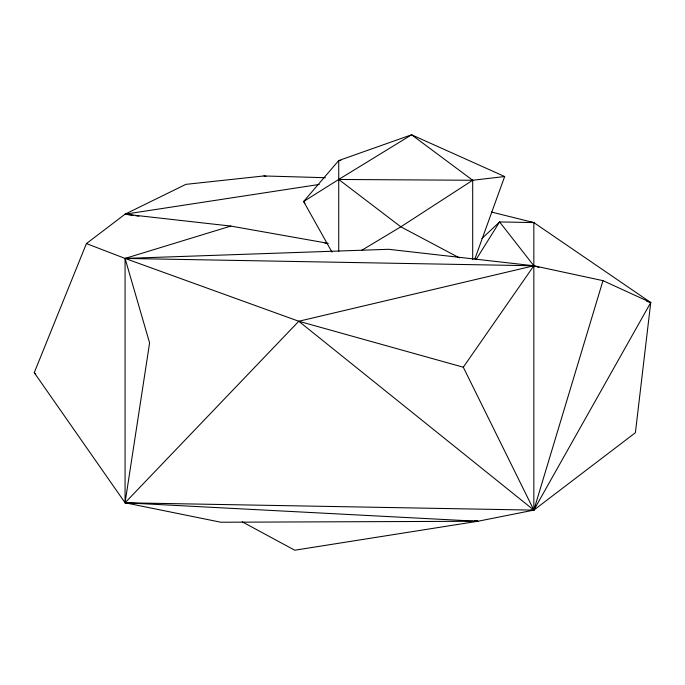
<?xml version="1.0" encoding="UTF-8"?>
<svg xmlns="http://www.w3.org/2000/svg" width="685" height="685" viewBox="0 0 685 685"><rect width="100%" height="100%" fill="white"/><g stroke="black" fill="none" stroke-linecap="round" stroke-linejoin="round"><path stroke-width="1.03" d="M491.505 212.05L533.846 222.591L650.75 302.539L635.389 432.723L533.846 510.119L477.882 521.268L294.764 550.209L242.259 521.85M474.688 521.071L477.882 521.268L125.064 502.781L149.595 342.92L125.064 258.433L86.421 243.577L34.25 372.674L125.064 502.781L220.818 522.235L477.882 521.268L475.775 520.891M530.644 510.265L533.846 510.119L602.971 280.653L533.846 265.771L388.575 249.297L125.064 258.433L125.064 502.781L533.846 510.119L650.75 302.539L602.971 280.653M474.868 258.904L504.665 176.524L411.591 134.791L338.724 160.555L303.609 201.51L332.011 252.157M476.058 259.555L499.613 221.931L533.846 222.591L533.846 510.119L298.788 321.256L125.064 258.433L230.811 226.076L328.252 243.363M533.846 510.119L463.291 367.211L533.846 265.771L538.932 267.373M125.064 502.781L298.788 321.256L533.846 265.771L499.613 221.931L481.923 238.5M86.421 243.577L125.064 214.182L185.858 184.359L263.896 175.951L325.418 177.715M504.665 176.524L472.693 180.266L400.836 226.812L361.56 250.41M133.524 215.415L125.064 214.182L319.253 184.445M472.693 259.641L472.693 180.266L338.724 179.461L303.609 201.51L304.928 203.154M530.687 265.729L533.846 265.771L125.064 258.433L130.407 258.579M340.856 160.59L338.724 160.555L338.724 251.429M125.064 214.182L230.811 226.076M135.639 215.724L138.815 216.186M324.973 243.226L327.096 243.535M529.642 221.914L533.846 222.591M263.896 175.951L266.003 176.328M298.788 321.256L463.291 367.211M646.683 301.254L650.75 302.539M459.455 257.911L400.836 226.812L338.724 179.461L411.591 134.791L472.693 180.266M34.25 372.674L35.8 374.138"/></g></svg>
